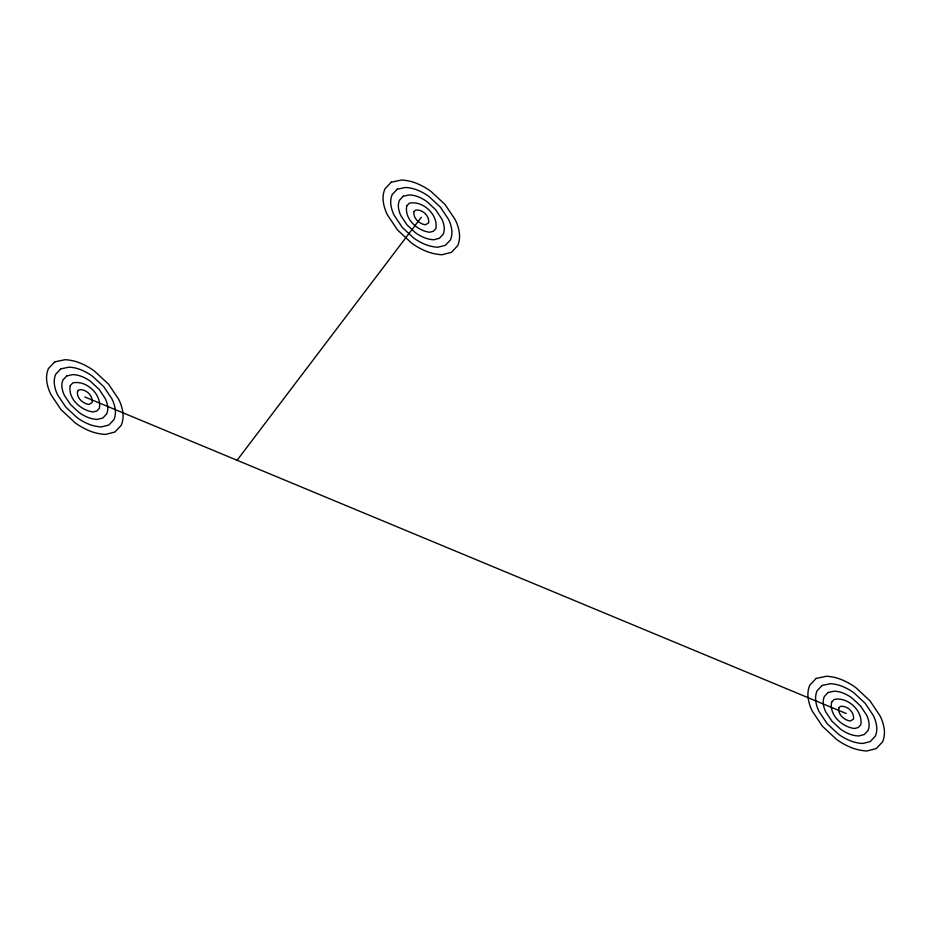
<?xml version="1.0" encoding="UTF-8"?>
<svg xmlns="http://www.w3.org/2000/svg" width="931" height="931" viewBox="0 0 931 931"><rect width="100%" height="100%" fill="white"/><g stroke="black" fill="none" stroke-linecap="round" stroke-linejoin="round"><path stroke-width="1.4" d="M237.091 460.263L421.312 217.272M84.814 396.955L846.186 713.518M70.256 385.609C67.66 398.643 80.95 410.443 93.112 411.944L96.836 410.99L99.384 408.302C102.049 394.604 86.28 379.813 72.804 382.92L70.256 385.609M77.541 391.276C76.237 397.793 82.882 403.705 88.969 404.45L92.099 402.634C93.437 395.78 85.547 388.378 78.809 389.938L77.541 391.276M406.754 205.926C404.147 218.96 417.449 230.76 429.61 232.261L433.334 231.307L435.871 228.619C438.548 214.921 422.767 200.13 409.291 203.237L406.754 205.926M414.027 211.593C412.736 218.11 419.381 224.022 425.455 224.767L428.597 222.951C429.924 216.097 422.046 208.695 415.307 210.255L414.027 211.593M831.616 702.16C829.021 715.206 842.311 727.006 854.472 728.508L858.196 727.553L860.744 724.865C863.409 711.168 847.641 696.376 834.164 699.484L831.616 702.16M838.901 707.839C837.597 714.356 844.242 720.257 850.329 721.013L853.459 719.186C854.798 712.343 846.907 704.942 840.169 706.501L838.901 707.839M54.778 361.868L48.412 368.583A37.38 30.013 9.2 0 0 46.748 381.128A58.548 47.004 9.2 0 0 50.914 394.523L61.027 409.663L75.039 422.709A58.548 47.004 9.2 0 0 89.236 430.75A39.696 31.863 9.2 0 0 105.552 434.416L114.862 432.042L121.228 425.327A37.38 30.013 9.2 0 0 122.892 412.782A58.548 47.004 9.2 0 0 118.726 399.376L108.613 384.247L94.601 371.201A58.548 47.004 9.2 0 0 80.403 363.16A37.38 30.013 9.2 0 0 65.042 359.703L54.778 361.868M60.783 368.885L55.697 374.25A29.908 24.008 9.2 0 0 54.37 384.294A46.841 37.601 9.2 0 0 57.699 395.012L65.787 407.115L76.994 417.554A46.841 37.601 9.2 0 0 88.352 423.989A31.759 25.498 9.2 0 0 101.409 426.922L108.857 425.025L113.943 419.648A29.908 24.008 9.2 0 0 115.269 409.617A46.841 37.601 9.2 0 0 111.941 398.899L103.853 386.784L92.646 376.357A46.841 37.601 9.2 0 0 81.288 369.921A29.908 24.008 9.2 0 0 68.999 367.151L60.783 368.885M66.799 375.903L62.971 379.929A22.425 18.003 9.2 0 0 61.981 387.459A35.122 28.198 9.2 0 0 64.472 395.5L70.547 404.578L78.949 412.41A35.122 28.198 9.2 0 0 87.467 417.228A23.81 19.12 9.2 0 0 97.255 419.439L102.841 418.007L106.658 413.981A22.425 18.003 9.2 0 0 107.659 406.451A35.122 28.198 9.2 0 0 105.168 398.41L99.093 389.333L90.691 381.501A35.122 28.198 9.2 0 0 82.172 376.671A22.425 18.003 9.2 0 0 72.955 374.599L66.799 375.903M391.264 182.185L384.91 188.9A37.38 30.013 9.2 0 0 383.246 201.445A58.548 47.004 9.2 0 0 387.401 214.84L397.514 229.98L411.537 243.026A58.548 47.004 9.2 0 0 425.735 251.067A39.696 31.863 9.2 0 0 442.039 254.733L451.349 252.359L457.715 245.644A37.38 30.013 9.2 0 0 459.379 233.099A58.548 47.004 9.2 0 0 455.212 219.693L445.111 204.564L431.088 191.518A58.548 47.004 9.2 0 0 416.89 183.477A37.38 30.013 9.2 0 0 401.529 180.02L391.264 182.185M397.281 189.202L392.184 194.567A29.908 24.008 9.2 0 0 390.857 204.611A46.841 37.601 9.2 0 0 394.185 215.329L402.273 227.432L413.492 237.871A46.841 37.601 9.2 0 0 424.85 244.306A31.759 25.498 9.2 0 0 437.896 247.239L445.344 245.342L450.441 239.965A29.908 24.008 9.2 0 0 451.768 229.934A46.841 37.601 9.2 0 0 448.439 219.216L440.351 207.101L429.133 196.662A46.841 37.601 9.2 0 0 417.775 190.238A29.908 24.008 9.2 0 0 405.485 187.468L397.281 189.202M403.286 196.22L399.469 200.246A22.425 18.003 9.2 0 0 398.468 207.776A35.122 28.198 9.2 0 0 400.97 215.817L407.033 224.895L415.447 232.727A35.122 28.198 9.2 0 0 423.966 237.545A23.81 19.12 9.2 0 0 433.753 239.756L439.339 238.324L443.156 234.298A22.425 18.003 9.2 0 0 444.157 226.768A35.122 28.198 9.2 0 0 441.655 218.727L435.592 209.65L427.178 201.818A35.122 28.198 9.2 0 0 418.659 196.988A22.425 18.003 9.2 0 0 409.442 194.916L403.286 196.22M816.138 678.431L809.772 685.146A37.38 30.013 9.2 0 0 808.108 697.691A58.548 47.004 9.2 0 0 812.274 711.086L822.387 726.227L836.399 739.272A58.548 47.004 9.2 0 0 850.597 747.314A39.696 31.863 9.2 0 0 866.912 750.98L876.222 748.605L882.588 741.891A37.38 30.013 9.2 0 0 884.252 729.345A58.548 47.004 9.2 0 0 880.086 715.939L869.973 700.81L855.961 687.765A58.548 47.004 9.2 0 0 841.764 679.723A37.38 30.013 9.2 0 0 826.402 676.267L816.138 678.431M822.143 685.449L817.057 690.814A29.908 24.008 9.2 0 0 815.731 700.857A46.841 37.601 9.2 0 0 819.059 711.575L827.147 723.678L838.354 734.117A46.841 37.601 9.2 0 0 849.712 740.552A31.759 25.498 9.2 0 0 862.769 743.485L870.217 741.588L875.303 736.212A29.908 24.008 9.2 0 0 876.63 726.18A46.841 37.601 9.2 0 0 873.301 715.462L865.213 703.347L854.006 692.908A46.841 37.601 9.2 0 0 842.648 686.484A29.908 24.008 9.2 0 0 830.359 683.715L822.143 685.449M828.159 692.466L824.342 696.493A22.425 18.003 9.2 0 0 823.341 704.022A35.122 28.198 9.2 0 0 825.832 712.064L831.907 721.141L840.309 728.973A35.122 28.198 9.2 0 0 848.828 733.791A23.81 19.12 9.2 0 0 858.615 735.99L864.201 734.571L868.029 730.544A22.425 18.003 9.2 0 0 869.019 723.015A35.122 28.198 9.2 0 0 866.528 714.973L860.453 705.896L852.051 698.064A35.122 28.198 9.2 0 0 843.533 693.234A22.425 18.003 9.2 0 0 834.316 691.163L828.159 692.466"/></g></svg>
